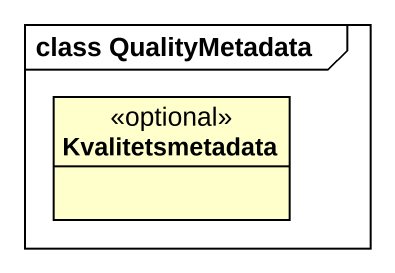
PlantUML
@startuml
mainframe class QualityMetadata
hide circle
hide empty members
class Kvalitetsmetadata <<optional>>
@enduml
